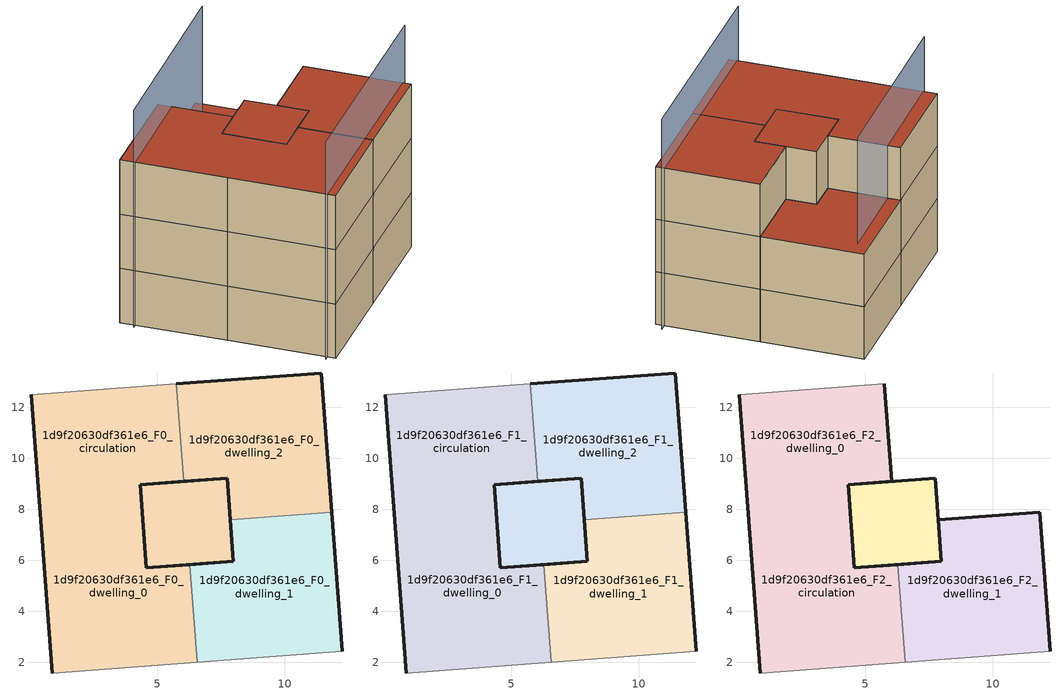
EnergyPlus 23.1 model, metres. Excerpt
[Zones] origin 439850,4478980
1d9f20630df361e6_F0_dwelling_0
 floor ground (EU_floor_Construction): 5.75,12.92 6.04,9.1 4.33,8.97 4.58,5.7 6.29,5.83 6.58,2.01 0.88,1.57 0.47,7.03 0.06,12.49 z0; 7.75,9.23 7.99,5.95 4.58,5.7 4.45,7.33 4.33,8.97 6.04,9.1 z0
 wall outside (EU_wall_Construction): 6.29,5.83 4.58,5.7 4.45,7.33 4.33,8.97 6.04,9.1 / 0.06,12.49 0.47,7.03 0.88,1.57 z0:3
 wall adiabatic (EU_wall_Construction): 5.75,12.92 0.06,12.49 / 0.88,1.57 6.58,2.01 z0:3
 wall to 1d9f20630df361e6_F0_dwelling_2 (EU_wall_Construction): 6.04,9.1 5.75,12.92 z0:3
 wall to 1d9f20630df361e6_F0_dwelling_1 (EU_wall_Construction): 6.58,2.01 6.29,5.83 z0:3
1d9f20630df361e6_F0_dwelling_1
 floor ground (EU_floor_Construction): 11.85,7.89 12.27,2.44 6.58,2.01 6.29,5.83 7.99,5.95 7.87,7.59 z0
 wall outside (EU_wall_Construction): 12.27,2.44 11.85,7.89 / 7.87,7.59 7.99,5.95 6.29,5.83 z0:3
 wall adiabatic (EU_wall_Construction): 6.58,2.01 12.27,2.44 z0:3
 wall to 1d9f20630df361e6_F0_dwelling_2 (EU_wall_Construction): 11.85,7.89 7.87,7.59 z0:3
1d9f20630df361e6_F0_dwelling_2
 floor ground (EU_floor_Construction): 7.75,9.23 7.76,9.1 7.87,7.59 7.99,5.95 4.58,5.7 4.33,8.97 6.04,9.1 z0; 11.44,13.35 11.85,7.89 7.87,7.59 7.76,9.1 7.75,9.23 6.04,9.1 5.75,12.92 z0
 wall outside (EU_wall_Construction): 11.85,7.89 11.44,13.35 5.75,12.92 / 6.04,9.1 7.75,9.23 7.87,7.59 z0:3
1d9f20630df361e6_F0_circulation
 floor ground (EU_floor_Construction): 5.75,12.92 6.04,9.1 4.33,8.97 4.58,5.7 6.29,5.83 6.58,2.01 0.88,1.57 0.47,7.03 0.06,12.49 z0; 7.75,9.23 7.75,9.17 7.83,8.17 7.87,7.59 7.99,5.95 4.58,5.7 4.45,7.33 4.33,8.97 6.04,9.1 z0; 11.44,13.35 11.85,7.89 7.87,7.59 7.83,8.17 7.76,9.1 7.75,9.17 7.75,9.23 6.04,9.1 5.75,12.92 z0
 wall outside (EU_wall_Construction): 7.99,5.95 7.75,9.23 4.33,8.97 4.58,5.7 7.99,5.95 z0:3
1d9f20630df361e6_F1_dwelling_0
 floor outside (EU_floor_Construction): 5.75,12.92 6.04,9.1 4.33,8.97 4.58,5.7 6.29,5.83 6.58,2.01 0.88,1.57 0.47,7.03 0.06,12.49 z3
 floor to 1d9f20630df361e6_F0_dwelling_0 (EU_floor_Construction): 7.75,9.23 7.99,5.95 4.58,5.7 4.45,7.33 4.33,8.97 6.04,9.1 z3
 wall outside (EU_wall_Construction): 6.29,5.83 4.58,5.7 4.45,7.33 4.33,8.97 6.04,9.1 / 0.06,12.49 0.47,7.03 0.88,1.57 z3:6
 wall adiabatic (EU_wall_Construction): 5.75,12.92 0.06,12.49 / 0.88,1.57 6.58,2.01 z3:6
 wall to 1d9f20630df361e6_F1_dwelling_2 (EU_wall_Construction): 6.04,9.1 5.75,12.92 z3:6
 wall to 1d9f20630df361e6_F1_dwelling_1 (EU_wall_Construction): 6.58,2.01 6.29,5.83 z3:6
1d9f20630df361e6_F1_dwelling_1
 floor to 1d9f20630df361e6_F0_dwelling_1 (EU_floor_Construction): 11.85,7.89 12.27,2.44 6.58,2.01 6.29,5.83 7.99,5.95 7.87,7.59 z3
 wall outside (EU_wall_Construction): 12.27,2.44 11.85,7.89 / 7.87,7.59 7.99,5.95 6.29,5.83 z3:6
 wall adiabatic (EU_wall_Construction): 6.58,2.01 12.27,2.44 z3:6
 wall to 1d9f20630df361e6_F1_dwelling_2 (EU_wall_Construction): 11.85,7.89 7.87,7.59 z3:6
1d9f20630df361e6_F1_dwelling_2
 floor to 1d9f20630df361e6_F0_dwelling_2 (EU_floor_Construction): 7.75,9.23 7.87,7.59 7.99,5.95 4.58,5.7 4.33,8.97 6.04,9.1 z3; 11.44,13.35 11.85,7.89 7.87,7.59 7.76,9.1 7.75,9.23 6.04,9.1 5.75,12.92 z3
 wall outside (EU_wall_Construction): 11.85,7.89 11.44,13.35 5.75,12.92 / 6.04,9.1 7.75,9.23 7.87,7.59 z3:6
 roof outside (EU_roof_Construction): 11.85,7.89 11.44,13.35 5.75,12.92 6.04,9.1 7.75,9.23 7.76,9.1 7.87,7.59 z6; 7.99,5.95 7.87,7.59 7.76,9.1 7.75,9.23 6.04,9.1 4.33,8.97 4.58,5.7 z6
1d9f20630df361e6_F1_circulation
 floor to 1d9f20630df361e6_F0_circulation (EU_floor_Construction): 5.75,12.92 6.04,9.1 4.33,8.97 4.58,5.7 6.29,5.83 6.58,2.01 0.88,1.57 0.47,7.03 0.06,12.49 z3; 7.75,9.23 7.75,9.17 7.83,8.17 7.87,7.59 7.99,5.95 4.58,5.7 4.45,7.33 4.33,8.97 6.04,9.1 z3; 11.44,13.35 11.85,7.89 7.87,7.59 7.83,8.17 7.76,9.1 7.75,9.17 7.75,9.23 6.04,9.1 5.75,12.92 z3
 wall outside (EU_wall_Construction): 7.99,5.95 7.75,9.23 4.33,8.97 4.58,5.7 7.99,5.95 z3:6
 roof outside (EU_floor_Construction): 11.85,7.89 11.44,13.35 5.75,12.92 6.04,9.1 7.75,9.23 7.75,9.17 7.76,9.1 7.83,8.17 7.87,7.59 z6
1d9f20630df361e6_F2_dwelling_0
 floor outside (EU_floor_Construction): 5.75,12.92 6.04,9.1 4.33,8.97 4.58,5.7 6.29,5.83 6.58,2.01 0.88,1.57 0.47,7.03 0.06,12.49 z6
 floor to 1d9f20630df361e6_F1_dwelling_0 (EU_floor_Construction): 7.75,9.23 7.99,5.95 4.58,5.7 4.45,7.33 4.33,8.97 6.04,9.1 z6
 wall outside (EU_wall_Construction): 6.29,5.83 4.58,5.7 4.45,7.33 4.33,8.97 6.04,9.1 5.75,12.92 / 0.06,12.49 0.47,7.03 0.88,1.57 z6:9
 wall adiabatic (EU_wall_Construction): 5.75,12.92 0.06,12.49 / 0.88,1.57 6.58,2.01 z6:9
 wall to 1d9f20630df361e6_F2_dwelling_1 (EU_wall_Construction): 6.58,2.01 6.29,5.83 z6:9
 roof outside (EU_roof_Construction): 7.99,5.95 7.75,9.23 6.04,9.1 4.33,8.97 4.45,7.33 4.58,5.7 z9; 6.58,2.01 6.29,5.83 4.58,5.7 4.33,8.97 6.04,9.1 5.75,12.92 0.06,12.49 0.47,7.03 0.88,1.57 z9
1d9f20630df361e6_F2_dwelling_1
 floor to 1d9f20630df361e6_F1_dwelling_1 (EU_floor_Construction): 11.85,7.89 12.27,2.44 6.58,2.01 6.29,5.83 7.99,5.95 7.87,7.59 z6
 wall outside (EU_wall_Construction): 12.27,2.44 11.85,7.89 7.87,7.59 7.99,5.95 6.29,5.83 z6:9
 wall adiabatic (EU_wall_Construction): 6.58,2.01 12.27,2.44 z6:9
 roof outside (EU_roof_Construction): 12.27,2.44 11.85,7.89 7.87,7.59 7.99,5.95 6.29,5.83 6.58,2.01 z9
1d9f20630df361e6_F2_circulation
 floor to 1d9f20630df361e6_F1_circulation (EU_floor_Construction): 5.75,12.92 6.04,9.1 4.33,8.97 4.58,5.7 6.29,5.83 6.58,2.01 0.88,1.57 0.47,7.03 0.06,12.49 z6; 7.75,9.23 7.75,9.17 7.83,8.17 7.87,7.59 7.99,5.95 4.58,5.7 4.45,7.33 4.33,8.97 6.04,9.1 z6
 wall outside (EU_wall_Construction): 7.99,5.95 7.75,9.23 4.33,8.97 4.58,5.7 7.99,5.95 z6:9
 roof outside (EU_roof_Construction): 7.99,5.95 7.75,9.23 6.04,9.1 4.33,8.97 4.45,7.33 4.58,5.7 z9; 6.58,2.01 6.29,5.83 4.58,5.7 4.33,8.97 6.04,9.1 5.75,12.92 0.06,12.49 0.47,7.03 0.88,1.57 z9
shading: 0.63,1.99 12.59,2.91 / 10.52,12.61 -0.09,11.72 z0:12
[Building]
EU S2 Campaign: North Axis=0; Terrain=City; Solar Distribution=FullExterior
[Site:Location]
Madrid: Latitude=40.5; Longitude=-3.5; Time Zone=1; Elevation=609
[SizingPeriod:WeatherFileDays]
AnnualSizingPeriod: Begin Month=1; Begin Day of Month=1; End Month=12; End Day of Month=31; Day of Week for Start Day=Monday; Use Weather File Daylight Saving Period=No; Use Weather File Rain and Snow Indicators=No
[MATERIAL]
EU_InternalMass_Material: Roughness=MediumRough; Thickness=0.1; Conductivity=1; Density=1800; Specific Heat=900; Thermal Absorptance=0.9; Solar Absorptance=0.7; Visible Absorptance=0.7
[MATERIAL:NOMASS] Roughness=MediumRough; Thermal Absorptance=0.9; Solar Absorptance=0.7; Visible Absorptance=0.7
Name | Thermal Resistance
EU_wall_NoMass; EU_roof_NoMass | 2.16768
EU_floor_NoMass | 1.14339
[CONSTRUCTION]
EU_wall_Construction: EU_wall_NoMass
EU_roof_Construction: EU_roof_NoMass
EU_floor_Construction: EU_floor_NoMass
EU_InternalMass_Construction: EU_InternalMass_Material
[ZONE] Type=1; Multiplier=1; Ceiling Height=autocalculate; Floor Area=autocalculate; Part of Total Floor Area=Yes
Name | Volume
1d9f20630df361e6_F0_dwelling_0; 1d9f20630df361e6_F1_dwelling_0; 1d9f20630df361e6_F2_dwelling_0; 1d9f20630df361e6_F2_circulation | 204.299
1d9f20630df361e6_F0_dwelling_1; 1d9f20630df361e6_F1_dwelling_1; 1d9f20630df361e6_F2_dwelling_1 | 85.2806
1d9f20630df361e6_F0_dwelling_2 | 119.019
1d9f20630df361e6_F1_dwelling_2 | 119.018
1d9f20630df361e6_F0_circulation; 1d9f20630df361e6_F1_circulation | 289.581
[INTERNALMASS] Construction=EU_InternalMass_Construction
Name | Zone or ZoneList | Surface Area
1d9f20630df361e6_F0_dwelling_0_EU_InternalMass | 1d9f20630df361e6_F0_dwelling_0 | 56.8539
1d9f20630df361e6_F0_dwelling_1_EU_InternalMass | 1d9f20630df361e6_F0_dwelling_1 | 28.427
1d9f20630df361e6_F0_dwelling_2_EU_InternalMass | 1d9f20630df361e6_F0_dwelling_2 | 28.427
1d9f20630df361e6_F1_dwelling_0_EU_InternalMass | 1d9f20630df361e6_F1_dwelling_0 | 56.8539
1d9f20630df361e6_F1_dwelling_1_EU_InternalMass | 1d9f20630df361e6_F1_dwelling_1 | 28.427
1d9f20630df361e6_F1_dwelling_2_EU_InternalMass | 1d9f20630df361e6_F1_dwelling_2 | 28.427
1d9f20630df361e6_F2_dwelling_0_EU_InternalMass | 1d9f20630df361e6_F2_dwelling_0 | 56.8539
1d9f20630df361e6_F2_dwelling_1_EU_InternalMass | 1d9f20630df361e6_F2_dwelling_1 | 56.8539
[OTHEREQUIPMENT] Fuel Type=Electricity; Design Level Calculation Method=Watts/Area; Power per Zone Floor Area=1; Fraction Latent=0; Fraction Radiant=0; Fraction Lost=0; Carbon Dioxide Generation Rate=0; EndUse Subcategory=EU_Step8_InternalGains
Name | Zone or ZoneList or Space or SpaceList | Schedule
EU_Step8_InternalGain_1d9f20630df361e6_F0_dwelling_0_f000 | 1d9f20630df361e6_F0_dwelling_0 | EU_Step8_GainSchedule_1d9f20630df361e6_F0_dwelling_0_f000
EU_Step8_InternalGain_1d9f20630df361e6_F0_dwelling_1_f000 | 1d9f20630df361e6_F0_dwelling_1 | EU_Step8_GainSchedule_1d9f20630df361e6_F0_dwelling_1_f000
EU_Step8_InternalGain_1d9f20630df361e6_F0_dwelling_2_f000 | 1d9f20630df361e6_F0_dwelling_2 | EU_Step8_GainSchedule_1d9f20630df361e6_F0_dwelling_2_f000
EU_Step8_InternalGain_1d9f20630df361e6_F1_dwelling_0_f000 | 1d9f20630df361e6_F1_dwelling_0 | EU_Step8_GainSchedule_1d9f20630df361e6_F1_dwelling_0_f000
EU_Step8_InternalGain_1d9f20630df361e6_F1_dwelling_1_f000 | 1d9f20630df361e6_F1_dwelling_1 | EU_Step8_GainSchedule_1d9f20630df361e6_F1_dwelling_1_f000
EU_Step8_InternalGain_1d9f20630df361e6_F1_dwelling_2_f000 | 1d9f20630df361e6_F1_dwelling_2 | EU_Step8_GainSchedule_1d9f20630df361e6_F1_dwelling_2_f000
EU_Step8_InternalGain_1d9f20630df361e6_F2_dwelling_0_f000 | 1d9f20630df361e6_F2_dwelling_0 | EU_Step8_GainSchedule_1d9f20630df361e6_F2_dwelling_0_f000
EU_Step8_InternalGain_1d9f20630df361e6_F2_dwelling_1_f000 | 1d9f20630df361e6_F2_dwelling_1 | EU_Step8_GainSchedule_1d9f20630df361e6_F2_dwelling_1_f000
[ZONEINFILTRATION:DESIGNFLOWRATE] Schedule=EU_AlwaysOn; Design Flow Rate Calculation Method=Flow/Area; Flow Rate per Floor Area=0.0005; Constant Term Coefficient=1; Temperature Term Coefficient=0; Velocity Term Coefficient=0; Velocity Squared Term Coefficient=0
Name | Zone or ZoneList or Space or SpaceList
EU_Circulation_Infiltration_1d9f20630df361e6_F0_circulation | 1d9f20630df361e6_F0_circulation
EU_Circulation_Infiltration_1d9f20630df361e6_F1_circulation | 1d9f20630df361e6_F1_circulation
EU_Circulation_Infiltration_1d9f20630df361e6_F2_circulation | 1d9f20630df361e6_F2_circulation
[ZONEVENTILATION:DESIGNFLOWRATE] Schedule=EU_AlwaysOn; Design Flow Rate Calculation Method=AirChanges/Hour; Air Changes per Hour=0.480546; Ventilation Type=Natural; Fan Pressure Rise=0; Fan Total Efficiency=1; Constant Term Coefficient=1; Temperature Term Coefficient=0; Velocity Term Coefficient=0; Velocity Squared Term Coefficient=0; Minimum Indoor Temperature=-100; Maximum Indoor Temperature=100; Delta Temperature=-100; Minimum Outdoor Temperature=-100; Maximum Outdoor Temperature=100; Maximum Wind Speed=40
Name | Zone or ZoneList or Space or SpaceList
EU_ConstantAir_1d9f20630df361e6_F0_dwelling_0 | 1d9f20630df361e6_F0_dwelling_0
EU_ConstantAir_1d9f20630df361e6_F0_dwelling_1 | 1d9f20630df361e6_F0_dwelling_1
EU_ConstantAir_1d9f20630df361e6_F0_dwelling_2 | 1d9f20630df361e6_F0_dwelling_2
EU_ConstantAir_1d9f20630df361e6_F1_dwelling_0 | 1d9f20630df361e6_F1_dwelling_0
EU_ConstantAir_1d9f20630df361e6_F1_dwelling_1 | 1d9f20630df361e6_F1_dwelling_1
EU_ConstantAir_1d9f20630df361e6_F1_dwelling_2 | 1d9f20630df361e6_F1_dwelling_2
EU_ConstantAir_1d9f20630df361e6_F2_dwelling_0 | 1d9f20630df361e6_F2_dwelling_0
EU_ConstantAir_1d9f20630df361e6_F2_dwelling_1 | 1d9f20630df361e6_F2_dwelling_1
[HVACTEMPLATE:THERMOSTAT] Constant Heating Setpoint=20; Constant Cooling Setpoint=50
EU_HeatOnly_1d9f20630df361e6_F0_dwelling_0; EU_HeatOnly_1d9f20630df361e6_F0_dwelling_1; EU_HeatOnly_1d9f20630df361e6_F0_dwelling_2; EU_HeatOnly_1d9f20630df361e6_F1_dwelling_0; EU_HeatOnly_1d9f20630df361e6_F1_dwelling_1; EU_HeatOnly_1d9f20630df361e6_F1_dwelling_2; EU_HeatOnly_1d9f20630df361e6_F2_dwelling_0; EU_HeatOnly_1d9f20630df361e6_F2_dwelling_1
[HVACTEMPLATE:ZONE:IDEALLOADSAIRSYSTEM] System Availability Schedule=EU_AlwaysOn; Maximum Heating Supply Air Temperature=50; Minimum Cooling Supply Air Temperature=13; Maximum Heating Supply Air Humidity Ratio=0.0156; Minimum Cooling Supply Air Humidity Ratio=0.0077; Heating Limit=NoLimit; Cooling Limit=NoLimit; Heating Availability Schedule=EU_AlwaysOn; Cooling Availability Schedule=EU_CoolingOff; Dehumidification Control Type=ConstantSensibleHeatRatio; Cooling Sensible Heat Ratio=0.7; Dehumidification Setpoint=60; Humidification Control Type=None; Humidification Setpoint=30; Outdoor Air Method=None; Outdoor Air Flow Rate per Person=0.00944; Outdoor Air Flow Rate per Zone Floor Area=0; Outdoor Air Flow Rate per Zone=0; Demand Controlled Ventilation Type=None; Outdoor Air Economizer Type=NoEconomizer; Heat Recovery Type=None; Sensible Heat Recovery Effectiveness=0.7; Latent Heat Recovery Effectiveness=0.65
Name | Template Thermostat
1d9f20630df361e6_F0_dwelling_0 | EU_HeatOnly_1d9f20630df361e6_F0_dwelling_0
1d9f20630df361e6_F0_dwelling_1 | EU_HeatOnly_1d9f20630df361e6_F0_dwelling_1
1d9f20630df361e6_F0_dwelling_2 | EU_HeatOnly_1d9f20630df361e6_F0_dwelling_2
1d9f20630df361e6_F1_dwelling_0 | EU_HeatOnly_1d9f20630df361e6_F1_dwelling_0
1d9f20630df361e6_F1_dwelling_1 | EU_HeatOnly_1d9f20630df361e6_F1_dwelling_1
1d9f20630df361e6_F1_dwelling_2 | EU_HeatOnly_1d9f20630df361e6_F1_dwelling_2
1d9f20630df361e6_F2_dwelling_0 | EU_HeatOnly_1d9f20630df361e6_F2_dwelling_0
1d9f20630df361e6_F2_dwelling_1 | EU_HeatOnly_1d9f20630df361e6_F2_dwelling_1
[SIZING:ZONE] Zone Cooling Design Supply Air Temperature Input Method=SupplyAirTemperature; Zone Cooling Design Supply Air Temperature=13; Zone Heating Design Supply Air Temperature Input Method=SupplyAirTemperature; Zone Heating Design Supply Air Temperature=50; Zone Cooling Design Supply Air Humidity Ratio=0.008; Zone Heating Design Supply Air Humidity Ratio=0.008; Cooling Design Air Flow Method=DesignDay; Cooling Design Air Flow Rate=0; Cooling Minimum Air Flow per Zone Floor Area=0.000762; Cooling Minimum Air Flow=0; Cooling Minimum Air Flow Fraction=0.2; Heating Design Air Flow Method=DesignDay; Heating Design Air Flow Rate=0; Heating Maximum Air Flow per Zone Floor Area=0.002032; Heating Maximum Air Flow=0.141576; Heating Maximum Air Flow Fraction=0.3; Account for Dedicated Outdoor Air System=No; Dedicated Outdoor Air System Control Strategy=NeutralSupplyAir; Dedicated Outdoor Air Low Setpoint Temperature for Design=autosize; Dedicated Outdoor Air High Setpoint Temperature for Design=autosize; Zone Load Sizing Method=Sensible Load Only No Latent Load; Zone Latent Cooling Design Supply Air Humidity Ratio Input Method=HumidityRatioDifference; Zone Cooling Design Supply Air Humidity Ratio Difference=0.005; Zone Latent Heating Design Supply Air Humidity Ratio Input Method=HumidityRatioDifference; Zone Humidification Design Supply Air Humidity Ratio Difference=0.005
1d9f20630df361e6_F0_dwelling_0; 1d9f20630df361e6_F0_dwelling_1; 1d9f20630df361e6_F0_dwelling_2; 1d9f20630df361e6_F1_dwelling_0; 1d9f20630df361e6_F1_dwelling_1; 1d9f20630df361e6_F1_dwelling_2; 1d9f20630df361e6_F2_dwelling_0; 1d9f20630df361e6_F2_dwelling_1
[SCHEDULE:CONSTANT]
Name | Hourly Value
EU_AlwaysOn | 1
EU_CoolingOff | 0
[SCHEDULE:FILE] Column Number=1; Rows to Skip at Top=0; Number of Hours of Data=8760; Column Separator=Comma; Interpolate to Timestep=No; Minutes per Item=60; Adjust Schedule for Daylight Savings=Yes
Name | File
EU_Step8_GainSchedule_1d9f20630df361e6_F0_dwelling_0_f000 | ../../schedules/1d9f20630df361e6/1d9f20630df361e6_F0_dwelling_0_f000_gain.csv
EU_Step8_GainSchedule_1d9f20630df361e6_F0_dwelling_1_f000 | ../../schedules/1d9f20630df361e6/1d9f20630df361e6_F0_dwelling_1_f000_gain.csv
EU_Step8_GainSchedule_1d9f20630df361e6_F0_dwelling_2_f000 | ../../schedules/1d9f20630df361e6/1d9f20630df361e6_F0_dwelling_2_f000_gain.csv
EU_Step8_GainSchedule_1d9f20630df361e6_F1_dwelling_0_f000 | ../../schedules/1d9f20630df361e6/1d9f20630df361e6_F1_dwelling_0_f000_gain.csv
EU_Step8_GainSchedule_1d9f20630df361e6_F1_dwelling_1_f000 | ../../schedules/1d9f20630df361e6/1d9f20630df361e6_F1_dwelling_1_f000_gain.csv
EU_Step8_GainSchedule_1d9f20630df361e6_F1_dwelling_2_f000 | ../../schedules/1d9f20630df361e6/1d9f20630df361e6_F1_dwelling_2_f000_gain.csv
EU_Step8_GainSchedule_1d9f20630df361e6_F2_dwelling_0_f000 | ../../schedules/1d9f20630df361e6/1d9f20630df361e6_F2_dwelling_0_f000_gain.csv
EU_Step8_GainSchedule_1d9f20630df361e6_F2_dwelling_1_f000 | ../../schedules/1d9f20630df361e6/1d9f20630df361e6_F2_dwelling_1_f000_gain.csv
